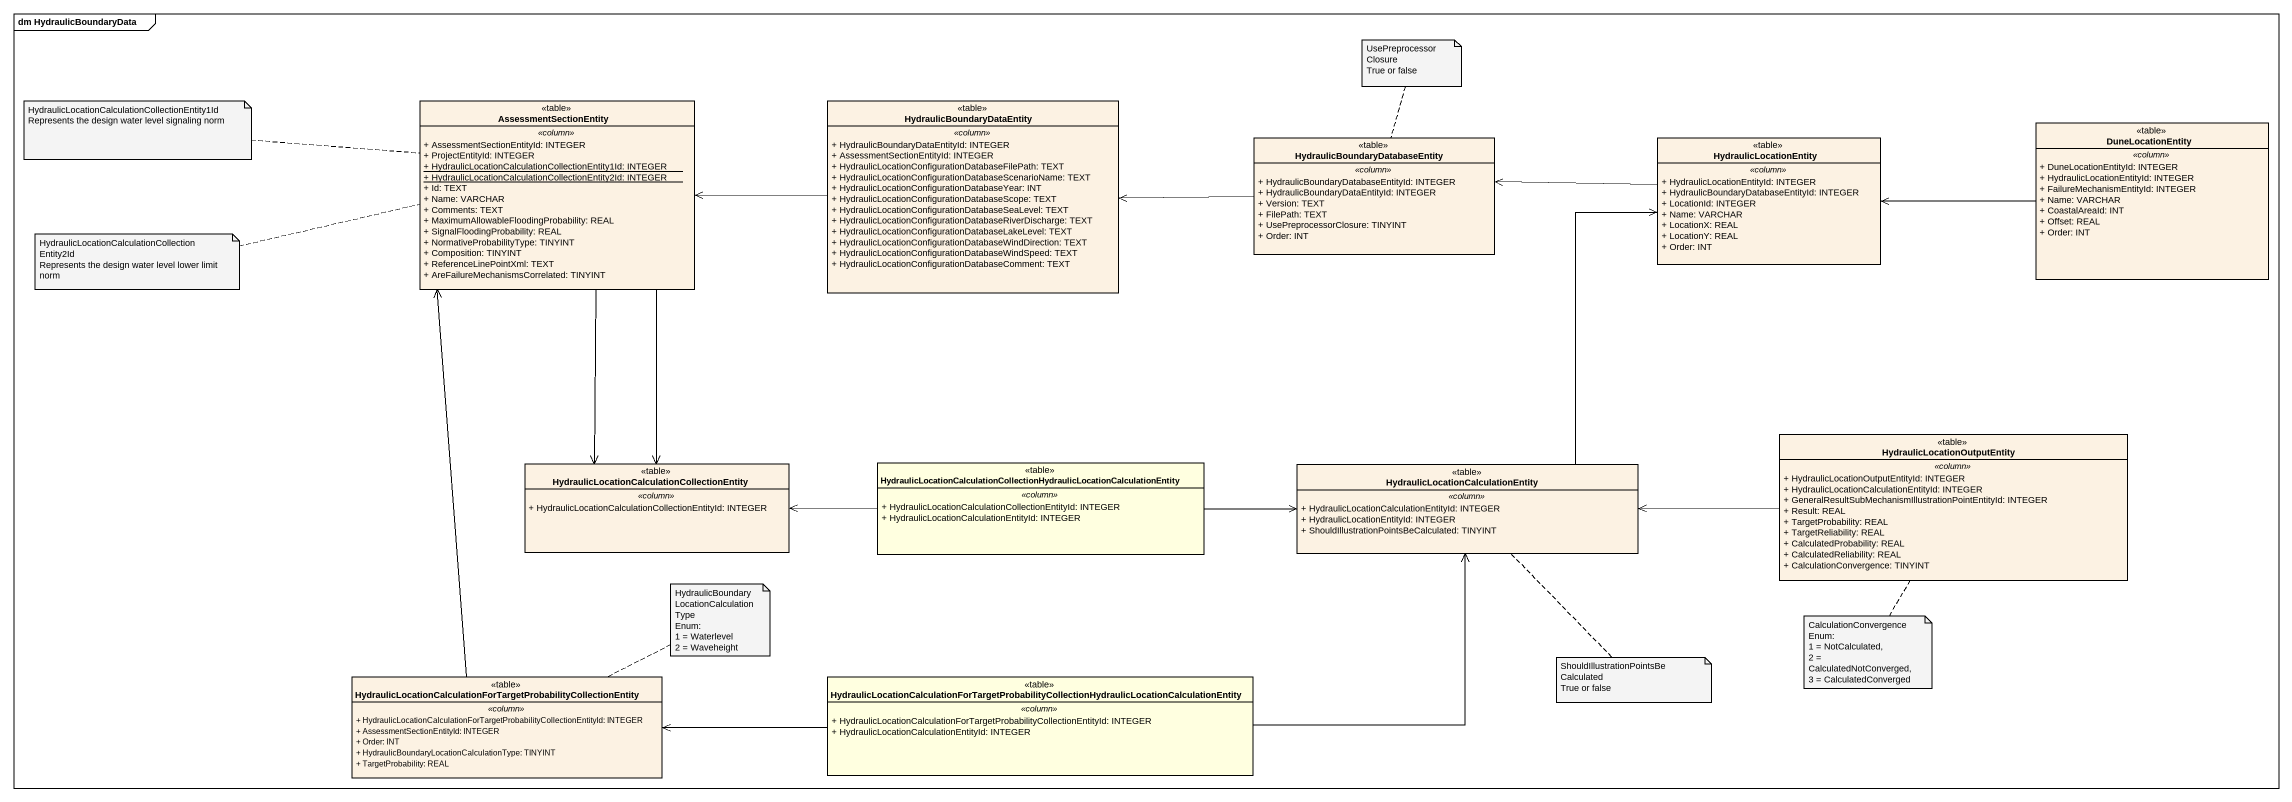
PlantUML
@startuml
mainframe dm HydraulicBoundaryData
hide circle
hide empty members
skinparam classAttributeIconSize 0
class AssessmentSectionEntity <<table>> #FCF2E3 {
  .. <<column>> ..
  + AssessmentSectionEntityId: INTEGER
  + ProjectEntityId: INTEGER
  {static} + HydraulicLocationCalculationCollectionEntity1Id: INTEGER
  {static} + HydraulicLocationCalculationCollectionEntity2Id: INTEGER
  + Id: TEXT
  + Name: VARCHAR
  + Comments: TEXT
  + MaximumAllowableFloodingProbability: REAL
  + SignalFloodingProbability: REAL
  + NormativeProbabilityType: TINYINT
  + Composition: TINYINT
  + ReferenceLinePointXml: TEXT
  + AreFailureMechanismsCorrelated: TINYINT
}
class HydraulicBoundaryDataEntity <<table>> #FCF2E3 {
  .. <<column>> ..
  + HydraulicBoundaryDataEntityId: INTEGER
  + AssessmentSectionEntityId: INTEGER
  + HydraulicLocationConfigurationDatabaseFilePath: TEXT
  + HydraulicLocationConfigurationDatabaseScenarioName: TEXT
  + HydraulicLocationConfigurationDatabaseYear: INT
  + HydraulicLocationConfigurationDatabaseScope: TEXT
  + HydraulicLocationConfigurationDatabaseSeaLevel: TEXT
  + HydraulicLocationConfigurationDatabaseRiverDischarge: TEXT
  + HydraulicLocationConfigurationDatabaseLakeLevel: TEXT
  + HydraulicLocationConfigurationDatabaseWindDirection: TEXT
  + HydraulicLocationConfigurationDatabaseWindSpeed: TEXT
  + HydraulicLocationConfigurationDatabaseComment: TEXT
}
class "HydraulicBoundaryDatabaseEntity" as HydraulicBoundaryDatabaseEnt <<table>> #FCF2E3 {
  .. <<column>> ..
  + HydraulicBoundaryDatabaseEntityId: INTEGER
  + HydraulicBoundaryDataEntityId: INTEGER
  + Version: TEXT
  + FilePath: TEXT
  + UsePreprocessorClosure: TINYINT
  + Order: INT
}
class HydraulicLocationEntity <<table>> #FCF2E3 {
  .. <<column>> ..
  + HydraulicLocationEntityId: INTEGER
  + HydraulicBoundaryDatabaseEntityId: INTEGER
  + LocationId: INTEGER
  + Name: VARCHAR
  + LocationX: REAL
  + LocationY: REAL
  + Order: INT
}
class DuneLocationEntity <<table>> #FCF2E3 {
  .. <<column>> ..
  + DuneLocationEntityId: INTEGER
  + HydraulicLocationEntityId: INTEGER
  + FailureMechanismEntityId: INTEGER
  + Name: VARCHAR
  + CoastalAreaId: INT
  + Offset: REAL
  + Order: INT
}
class "HydraulicLocationOutputEntity" as HydraulicLocationOutputEntit <<table>> #FCF2E3 {
  .. <<column>> ..
  + HydraulicLocationOutputEntityId: INTEGER
  + HydraulicLocationCalculationEntityId: INTEGER
  + GeneralResultSubMechanismIllustrationPointEntityId: INTEGER
  + Result: REAL
  + TargetProbability: REAL
  + TargetReliability: REAL
  + CalculatedProbability: REAL
  + CalculatedReliability: REAL
  + CalculationConvergence: TINYINT
}
class "HydraulicLocationCalculationCollectionEntity" as HydraulicLocationCalculation <<table>> #FCF2E3 {
  .. <<column>> ..
  + HydraulicLocationCalculationCollectionEntityId: INTEGER
}
class "HydraulicLocationCalculationCollectionHydraulicLocationCalculationEntity" as HydraulicLocationCalculation_2 <<table>> #FFFFE0 {
  .. <<column>> ..
  + HydraulicLocationCalculationCollectionEntityId: INTEGER
  + HydraulicLocationCalculationEntityId: INTEGER
}
class "HydraulicLocationCalculationEntity" as HydraulicLocationCalculation_3 <<table>> #FCF2E3 {
  .. <<column>> ..
  + HydraulicLocationCalculationEntityId: INTEGER
  + HydraulicLocationEntityId: INTEGER
  + ShouldIllustrationPointsBeCalculated: TINYINT
}
class "HydraulicLocationCalculationForTargetProbabilityCollectionEntity" as HydraulicLocationCalculation_4 <<table>> #FCF2E3 {
  .. <<column>> ..
  + HydraulicLocationCalculationForTargetProbabilityCollectionEntityId: INTEGER
  + AssessmentSectionEntityId: INTEGER
  + Order: INT
  + HydraulicBoundaryLocationCalculationType: TINYINT
  + TargetProbability: REAL
}
class "HydraulicLocationCalculationForTargetProbabilityCollectionHydraulicLocationCalculationEntity" as HydraulicLocationCalculation_5 <<table>> #FFFFE0 {
  .. <<column>> ..
  + HydraulicLocationCalculationForTargetProbabilityCollectionEntityId: INTEGER
  + HydraulicLocationCalculationEntityId: INTEGER
}
AssessmentSectionEntity --> HydraulicLocationCalculation
AssessmentSectionEntity --> HydraulicLocationCalculation
HydraulicBoundaryDataEntity -left-> AssessmentSectionEntity
HydraulicBoundaryDatabaseEnt -left-> HydraulicBoundaryDataEntity
HydraulicLocationEntity -left-> HydraulicBoundaryDatabaseEnt
DuneLocationEntity -left-> HydraulicLocationEntity
HydraulicLocationOutputEntit -left-> HydraulicLocationCalculation_3
HydraulicLocationCalculation_2 -left-> HydraulicLocationCalculation
HydraulicLocationCalculation_2 -right-> HydraulicLocationCalculation_3
HydraulicLocationCalculation_3 -up-> HydraulicLocationEntity
HydraulicLocationCalculation_4 -up-> AssessmentSectionEntity
HydraulicLocationCalculation_5 -right-> HydraulicLocationCalculation_3
HydraulicLocationCalculation_5 -left-> HydraulicLocationCalculation_4
note top of HydraulicBoundaryDatabaseEnt
  UsePreprocessorClosure
  True or false
end note
note left of AssessmentSectionEntity
  HydraulicLocationCalculationCollectionEntity1Id
  Represents the design water level signaling norm
end note
note left of AssessmentSectionEntity
  HydraulicLocationCalculationCollectionEntity2Id
  Represents the design water level lower limit norm
end note
note right of HydraulicLocationCalculation_4
  HydraulicBoundaryLocationCalculationType
  Enum:
  1 = Waterlevel
  2 = Waveheight
end note
note bottom of HydraulicLocationOutputEntit
  CalculationConvergence
  Enum:
  1 = NotCalculated,
  2 = CalculatedNotConverged,
  3 = CalculatedConverged
end note
note bottom of HydraulicLocationCalculation_3
  ShouldIllustrationPointsBeCalculated
  True or false
end note
@enduml
